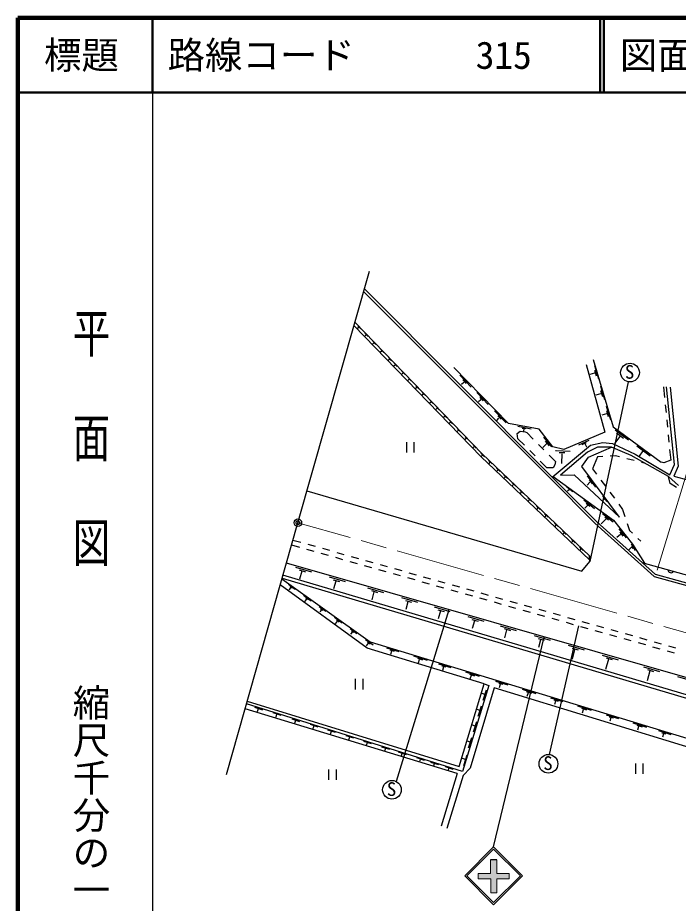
# Model space of a CAD drawing. Units: millimetres at full size, sheet at 1:1000; details may follow other scales. Extents: x 40000 to 680000, y 20000 to 380000.
# Drawn here: x 40000 to 128182, y 261703 to 380000 of the extents above; entities that cross this region are included whole.
import ezdxf
from ezdxf.enums import TextEntityAlignment as Align

# ---------------------------------------------------------------- set-up
doc = ezdxf.new("R2010")
doc.units = ezdxf.units.MM
doc.header["$LTSCALE"] = 1000
doc.header["$PDMODE"] = 32
doc.header["$PDSIZE"] = 500
doc.linetypes.add('CHAIN', pattern=[18.5, 12, -1.5, 3.5, -1.5])
for name, color, linetype, lineweight in [('M-BGD', 7, 'Continuous', 25), ('M-BMK', 2, 'CHAIN', 13), ('M-BMK-SRVR', 3, 'Continuous', 25), ('M-STR-HTXT', 7, 'Continuous', 13), ('M-STR-STRC', 7, 'Continuous', 25), ('M-TTL', 2, 'Continuous', 140), ('M-TTL-BAND', 7, 'Continuous', 25), ('M-TTL-LINE', 7, 'Continuous', 50)]:
    doc.layers.add(name, color=color, linetype=linetype, lineweight=lineweight)
doc.layers.add('M-OTRS', color=6, linetype='Continuous')
doc.layers.add('M-TTL-TXT', color=7, linetype='Continuous')
doc.styles.add('@ＭＳ ゴシック', font='')
doc.styles.add('ＭＳ ゴシック', font='')
doc.styles.get('@ＭＳ ゴシック').set_extended_font_data('@MS Gothic')
doc.styles.get('ＭＳ ゴシック').set_extended_font_data('MS Gothic')

msp = doc.modelspace()

# ---------------------------------------------------------------- hatches: boundary and pattern name
at = {"layer": 'M-STR-STRC'}
msp.add_hatch(color=256, dxfattribs=at).paths.add_polyline_path([(103946, 263107), (103946, 264964), (105589, 264964), (105589, 265684), (103946, 265684), (103946, 267526), (103116, 267526), (103116, 265684), (101473, 265684), (101473, 264964), (103147, 264964), (103147, 263107)])

# ---------------------------------------------------------------- linework, layer by layer
at = {"layer": 'M-BGD'}
for p, q in [((111099, 318491), (86158, 343407)), ((86271, 343806), (111359, 318646)), ((84871, 338871), (101873, 321340)), ((102018, 321745), (85004, 339337)), ((85557, 338636), (85363, 338469)), ((85395, 338859), (85815, 338426)), ((86521, 337639), (86327, 337473)), ((86358, 337862), (86779, 337430)), ((87561, 336564), (87366, 336398)), ((87398, 336787), (87818, 336355)), ((88621, 335468), (88427, 335301)), ((88459, 335691), (88879, 335258)), ((89661, 334393), (89467, 334226)), ((89499, 334616), (89919, 334183)), ((90412, 333616), (90218, 333449)), ((90250, 333839), (90670, 333406)), ((115888, 333679), (118363, 324648)), ((116836, 334364), (119495, 325333)), ((91452, 332541), (91258, 332374)), ((91290, 332764), (91710, 332331)), ((105514, 325806), (98221, 333284)), ((117000, 332528), (116366, 332335)), ((116980, 333521), (117520, 331768)), ((117006, 332939), (117234, 332169)), ((92268, 331697), (92074, 331530)), ((92106, 331919), (92526, 331487)), ((99009, 332267), (100545, 330668)), ((99535, 331288), (99250, 330993)), ((99422, 331612), (99874, 331144)), ((121502, 331368), (116363, 307355)), ((93308, 330621), (93114, 330455)), ((93146, 330844), (93566, 330412)), ((117791, 330766), (118332, 329013)), ((117817, 330183), (118046, 329414)), ((126216, 330695), (126354, 329270)), ((127682, 320332), (126612, 330689)), ((127121, 330654), (128152, 320078)), ((94167, 329733), (93973, 329566)), ((94005, 329956), (94425, 329523)), ((95045, 328881), (95465, 328448)), ((101275, 329943), (102812, 328344)), ((101802, 328963), (101517, 328669)), ((101689, 329288), (102141, 328820)), ((117812, 329773), (117177, 329580)), ((95207, 328658), (95013, 328491)), ((96005, 327833), (95810, 327667)), ((95842, 328056), (96263, 327624)), ((118576, 328099), (119117, 326346)), ((126451, 328275), (126548, 327279)), ((97044, 326758), (96850, 326592)), ((96882, 326981), (97302, 326549)), ((103668, 327489), (105205, 325890)), ((104195, 326510), (103910, 326215)), ((104082, 326834), (104534, 326366)), ((118597, 327105), (117963, 326913)), ((118602, 327516), (118831, 326746)), ((97800, 325977), (97606, 325811)), ((97638, 326200), (98058, 325767)), ((109595, 325017), (105514, 325806)), ((106784, 325424), (108542, 325091)), ((119495, 325333), (125920, 320619)), ((126644, 326284), (126741, 325289)), ((98840, 324902), (98645, 324735)), ((98677, 325125), (99097, 324692)), ((106691, 324467), (107065, 324760)), ((106785, 323765), (106691, 324467)), ((107065, 324760), (107732, 324689)), ((107349, 325192), (107839, 325109)), ((107582, 325079), (107532, 324771)), ((107587, 325109), (107582, 325079)), ((107732, 324689), (107943, 324572)), ((107943, 324572), (108811, 323699)), ((111438, 322673), (109595, 325017)), ((118363, 324648), (112886, 322331)), ((119750, 324955), (121523, 323613)), ((119937, 324539), (120857, 323837)), ((126838, 324293), (126934, 323298)), ((91894, 323301), (91894, 321901)), ((92944, 321901), (92944, 323301)), ((99902, 323804), (99707, 323637)), ((99739, 324027), (100159, 323594)), ((107657, 322879), (106785, 323765)), ((109516, 322990), (110221, 322281)), ((110581, 323076), (110094, 322581)), ((110171, 323958), (111278, 322655)), ((110413, 323412), (110966, 322811)), ((114899, 322961), (116283, 323585)), ((115352, 322992), (115914, 323273)), ((115721, 323112), (115945, 322659)), ((116466, 322895), (118133, 323246)), ((118133, 323246), (119380, 323123)), ((119380, 323123), (122416, 321719)), ((120363, 324071), (119668, 323109)), ((100941, 322729), (100747, 322562)), ((100779, 322952), (101199, 322519)), ((101823, 321838), (102326, 321363)), ((109060, 321454), (108359, 322167)), ((111359, 318646), (116466, 322895)), ((112886, 322331), (111438, 322673)), ((111795, 322206), (111899, 322170)), ((111899, 322170), (113740, 322097)), ((112274, 321941), (113043, 321899)), ((116083, 321979), (112467, 318872)), ((117417, 322628), (116083, 321979)), ((116189, 321294), (119260, 322628)), ((119260, 322628), (117417, 322628)), ((121911, 321522), (119260, 322628)), ((122664, 322817), (124438, 321475)), ((123472, 322136), (122977, 321452)), ((127031, 322303), (127170, 320877)), ((116351, 307562), (101873, 321340)), ((102036, 321564), (101881, 321404)), ((102018, 321745), (116317, 308119)), ((102856, 320865), (103346, 320413)), ((103042, 320620), (102882, 320444)), ((110635, 319856), (109762, 320742)), ((110926, 321572), (111793, 320699)), ((111793, 320699), (111711, 320254)), ((112648, 321759), (112586, 320448)), ((115328, 320030), (116189, 321294)), ((117394, 321320), (116751, 319717)), ((118101, 321364), (117394, 321320)), ((119805, 321472), (119099, 321427)), ((120349, 321333), (119805, 321472)), ((122287, 320838), (121318, 321086)), ((126896, 318696), (121911, 321522)), ((122416, 321719), (127068, 318928)), ((123799, 320452), (123255, 320591)), ((126268, 320550), (125920, 320619)), ((127170, 320877), (126268, 320550)), ((103932, 319839), (104422, 319388)), ((104119, 319594), (103958, 319419)), ((111278, 319856), (110635, 319856)), ((111501, 319891), (111278, 319856)), ((111711, 320254), (111501, 319891)), ((120349, 313290), (115328, 320030)), ((116751, 319717), (117268, 319018)), ((127068, 318928), (127682, 320332)), ((128152, 320078), (127588, 318771)), ((104909, 318908), (105399, 318457)), ((105096, 318663), (104935, 318488)), ((117063, 312490), (111099, 318491)), ((111359, 318646), (117312, 312660)), ((111467, 318735), (119521, 312867)), ((112467, 318872), (114293, 318942)), ((114293, 318942), (120349, 313290)), ((117196, 317285), (116057, 318825)), ((116291, 318253), (116687, 317717)), ((126896, 318696), (128213, 317533)), ((127082, 317764), (126896, 318696)), ((127588, 318771), (134475, 316888)), ((105985, 317883), (106475, 317431)), ((106172, 317638), (106012, 317462)), ((113298, 317326), (114091, 316716)), ((116390, 317951), (116011, 317571)), ((117862, 318214), (118457, 317410)), ((127942, 317234), (127082, 317764)), ((78609, 316791), (115310, 306068)), ((107038, 316879), (107528, 316428)), ((107225, 316634), (107064, 316459)), ((113657, 316993), (113402, 316743)), ((118700, 315358), (118107, 316141)), ((119052, 316606), (119647, 315802)), ((108114, 315854), (108605, 315402)), ((108301, 315609), (108141, 315433)), ((109254, 314768), (109744, 314317)), ((115571, 315593), (117006, 314454)), ((116075, 314859), (115701, 314501)), ((115898, 315146), (116392, 314735)), ((118339, 315729), (118074, 315464)), ((120241, 314998), (120758, 314299)), ((109440, 314523), (109280, 314348)), ((110330, 313743), (110820, 313291)), ((110516, 313498), (110356, 313322)), ((118057, 313781), (119493, 312642)), ((120758, 314299), (121064, 313370)), ((111670, 312465), (112161, 312014)), ((124972, 305347), (117063, 312490)), ((117312, 312660), (125128, 305612)), ((118562, 313048), (117897, 312391)), ((118385, 313334), (118879, 312923)), ((119521, 312867), (122075, 309675)), ((121377, 312420), (121683, 311491)), ((111857, 312220), (111697, 312045)), ((112747, 311440), (113237, 310988)), ((112933, 311195), (112773, 311019)), ((120266, 311715), (121212, 310524)), ((120385, 311284), (120427, 311226)), ((120427, 311226), (120796, 310763)), ((121683, 311491), (122068, 311126)), ((76748, 310229), (77782, 309937)), ((113923, 310319), (114413, 309867)), ((114110, 310074), (113950, 309898)), ((120479, 310982), (119980, 310566)), ((122795, 310439), (123180, 310075)), ((76560, 309568), (77595, 309276)), ((78558, 309005), (79520, 308734)), ((78745, 309666), (79707, 309394)), ((80670, 309123), (81632, 308852)), ((115000, 309293), (115490, 308842)), ((115186, 309048), (115026, 308872)), ((121960, 309254), (121592, 308914)), ((121893, 309713), (122434, 308818)), ((121921, 309414), (122112, 309097)), ((122075, 309675), (123690, 307135)), ((80483, 308462), (81445, 308191)), ((82408, 307920), (83370, 307648)), ((82595, 308580), (83557, 308309)), ((84520, 308038), (85482, 307766)), ((116363, 307355), (116317, 308119)), ((116317, 308119), (116351, 307562)), ((161562, 282585), (75866, 307120)), ((77065, 306593), (79197, 305969)), ((84333, 307377), (85295, 307106)), ((86258, 306834), (87220, 306563)), ((86445, 307495), (87407, 307224)), ((88370, 306952), (89332, 306681)), ((90295, 306410), (91257, 306138)), ((115310, 306068), (116363, 307355)), ((158409, 280923), (75411, 305515)), ((77585, 306224), (78406, 305985)), ((77912, 306047), (77631, 305012)), ((81599, 305295), (83731, 304671)), ((88182, 306292), (89145, 306020)), ((90107, 305749), (91070, 305478)), ((92220, 305867), (93182, 305596)), ((94145, 305324), (95107, 305053)), ((124972, 305347), (179285, 290286)), ((179405, 290673), (125128, 305612)), ((86642, 295779), (75055, 304261)), ((75280, 305054), (87053, 296611)), ((75302, 305130), (158261, 280478)), ((76130, 304316), (77021, 303671)), ((76314, 304042), (76626, 303830)), ((82119, 304926), (82941, 304687)), ((82446, 304749), (82166, 303714)), ((92032, 305207), (92995, 304935)), ((93957, 304664), (94920, 304393)), ((95882, 304121), (96845, 303850)), ((96070, 304782), (97032, 304510)), ((97995, 304239), (98957, 303968)), ((76442, 303872), (76200, 303570)), ((78166, 302866), (79195, 302121)), ((86695, 303836), (88827, 303212)), ((87215, 303467), (88036, 303228)), ((87542, 303290), (87262, 302255)), ((97807, 303579), (98770, 303307)), ((99732, 303036), (100695, 302765)), ((99920, 303696), (100882, 303425)), ((101845, 303154), (102807, 302882)), ((78537, 302346), (78280, 302000)), ((78433, 302551), (78817, 302274)), ((91229, 302538), (93361, 301914)), ((91749, 302169), (92571, 301929)), ((92077, 301992), (91796, 300957)), ((101657, 302493), (102620, 302222)), ((103582, 301951), (104545, 301679)), ((103770, 302611), (104732, 302340)), ((105695, 302069), (106657, 301797)), ((80247, 301364), (81138, 300719)), ((80559, 300920), (80316, 300618)), ((80431, 301090), (80743, 300878)), ((97546, 300914), (90531, 277993)), ((95575, 301294), (97707, 300670)), ((96095, 300924), (96917, 300685)), ((96423, 300748), (96142, 299713)), ((105507, 301408), (106470, 301137)), ((107432, 300865), (108395, 300594)), ((107620, 301526), (108582, 301255)), ((109545, 300983), (110507, 300712)), ((82282, 299914), (83312, 299169)), ((82653, 299394), (82397, 299047)), ((82549, 299599), (82934, 299321)), ((100109, 299995), (102241, 299371)), ((100629, 299626), (101451, 299387)), ((100957, 299449), (100676, 298414)), ((109357, 300323), (110320, 300051)), ((111282, 299780), (112245, 299509)), ((111470, 300441), (112432, 300169)), ((113395, 299898), (114357, 299627)), ((115320, 299355), (116282, 299084)), ((84376, 298403), (85267, 297758)), ((84559, 298129), (84871, 297917)), ((104422, 298761), (106554, 298137)), ((104942, 298391), (105764, 298152)), ((105270, 298215), (104989, 297180)), ((110987, 281574), (114918, 298755)), ((113207, 299237), (114170, 298966)), ((115132, 298695), (116095, 298423)), ((117057, 298152), (118020, 297881)), ((117244, 298813), (118207, 298541)), ((119169, 298270), (120132, 297999)), ((84688, 297959), (84445, 297657)), ((86411, 296953), (87441, 296208)), ((108956, 297463), (111088, 296838)), ((109476, 297093), (110298, 296854)), ((118982, 297610), (119945, 297338)), ((120907, 297067), (121870, 296796)), ((121094, 297727), (122057, 297456)), ((123019, 297185), (123982, 296913)), ((86782, 296433), (86525, 296086)), ((102266, 290996), (86642, 295779)), ((86678, 296638), (87063, 296360)), ((87053, 296611), (153557, 276370)), ((89252, 295827), (90896, 295317)), ((109804, 296916), (109523, 295881)), ((113498, 296162), (115630, 295538)), ((114018, 295793), (114840, 295554)), ((122832, 296524), (123795, 296253)), ((124757, 295982), (125720, 295710)), ((124944, 296642), (125907, 296371)), ((126869, 296099), (127832, 295828)), ((89679, 295540), (90235, 295395)), ((89892, 295400), (89762, 294942)), ((92819, 294743), (94660, 294166)), ((114345, 295616), (113997, 294301)), ((118032, 294864), (120164, 294240)), ((126682, 295439), (127645, 295168)), ((93359, 294436), (94056, 294212)), ((93599, 294244), (93437, 293781)), ((96190, 293698), (97834, 293189)), ((96617, 293412), (97173, 293267)), ((118880, 294318), (118479, 292929)), ((118552, 294495), (119374, 294256)), ((96830, 293272), (96700, 292814)), ((99757, 292615), (101598, 292038)), ((100297, 292308), (100994, 292084)), ((123544, 293286), (125677, 292662)), ((124392, 292740), (124044, 291424)), ((124064, 292917), (124886, 292677)), ((85051, 291666), (85051, 290266)), ((86101, 290266), (86101, 291666)), ((100537, 292116), (100376, 291653)), ((103781, 291388), (105425, 290878)), ((104208, 291102), (104764, 290956)), ((128079, 291988), (130211, 291364)), ((98950, 279981), (102266, 290996)), ((102884, 290794), (99370, 279300)), ((103608, 290480), (100415, 279757)), ((102534, 290180), (102097, 288791)), ((102266, 290996), (102884, 290794)), ((152039, 275651), (103608, 290480)), ((104421, 290962), (104291, 290504)), ((107348, 290305), (109188, 289727)), ((107888, 289998), (108585, 289774)), ((70647, 288717), (98950, 279981)), ((102351, 289599), (101980, 289735)), ((108127, 289805), (107966, 289342)), ((111146, 289147), (112789, 288637)), ((111572, 288861), (112129, 288715)), ((111785, 288720), (111655, 288263)), ((98686, 279031), (70357, 287698)), ((99370, 279300), (70546, 288363)), ((71616, 287898), (72657, 287565)), ((72109, 287669), (71984, 287267)), ((101695, 287452), (101323, 287588)), ((101877, 288032), (101441, 286644)), ((114713, 288063), (116553, 287486)), ((115253, 287756), (115950, 287533)), ((115492, 287564), (115331, 287101)), ((74067, 287187), (75108, 286854)), ((74560, 286958), (74435, 286556)), ((76589, 286334), (77629, 286002)), ((118548, 286894), (120192, 286384)), ((118975, 286608), (119531, 286462)), ((119188, 286467), (119058, 286010)), ((77082, 286106), (76957, 285703)), ((79040, 285624), (80081, 285291)), ((79533, 285395), (79408, 284993)), ((101061, 285379), (100690, 285515)), ((101244, 285959), (100807, 284571)), ((122115, 285810), (123955, 285233)), ((122655, 285503), (123352, 285280)), ((122894, 285311), (122733, 284848)), ((81359, 284885), (82399, 284552)), ((81851, 284656), (81727, 284254)), ((83787, 284131), (84827, 283798)), ((125549, 284763), (127192, 284253)), ((125975, 284477), (126532, 284331)), ((126188, 284337), (126058, 283879)), ((84279, 283902), (84155, 283500)), ((86155, 283377), (87195, 283044)), ((86648, 283148), (86538, 282795)), ((100405, 283232), (100033, 283367)), ((100587, 283812), (100151, 282423)), ((88583, 282623), (89623, 282290)), ((89076, 282394), (88967, 282045)), ((90797, 281917), (91837, 281584)), ((91290, 281688), (91189, 281364)), ((93225, 281164), (94265, 280831)), ((93718, 280935), (93617, 280611)), ((95121, 280568), (96161, 280235)), ((99761, 280894), (99390, 281029)), ((99944, 281474), (99507, 280086)), ((122463, 280380), (122463, 278980)), ((123513, 278980), (123513, 280380)), ((81497, 279580), (81497, 278180)), ((82547, 278180), (82547, 279580)), ((95613, 280339), (95513, 280015)), ((97047, 279962), (98087, 279629)), ((97539, 279733), (97438, 279410)), ((100415, 279757), (99485, 278774)), ((98686, 279031), (96545, 271992)), ((99485, 278774), (97300, 271711))]:
    msp.add_line(p, q, dxfattribs=at)
msp.add_lwpolyline([(123327, 307236), (173582, 293253), (179599, 296387)], dxfattribs=at)
for centre in [(121739, 332595), (110843, 280332), (89960, 276867)]:
    msp.add_circle(centre, 1250, dxfattribs=at)
msp.add_arc((127212, 306276), 417, 180.71123, 328.19082, dxfattribs=at)
at = {"layer": 'M-BMK'}
msp.add_line((173374, 285300), (77404, 312542), dxfattribs=at)
at = {"layer": 'M-BMK-SRVR'}
for p, q in [((77404, 312542), (86940, 346162)), ((67868, 278922), (77404, 312542))]:
    msp.add_line(p, q, dxfattribs=at)
msp.add_circle((77404, 312542), 500, dxfattribs=at)
msp.add_point((77404, 312542), dxfattribs=at)
at = {"layer": 'M-OTRS'}
msp.add_point((77404, 312542), dxfattribs=at)
at = {"layer": 'M-STR-HTXT'}
msp.add_line((137058, 344843), (125368, 306197), dxfattribs=at)
at = {"layer": 'M-STR-STRC'}
for p, q in [((103537, 269223), (110278, 297268)), ((103946, 267526), (103116, 267526))]:
    msp.add_line(p, q, dxfattribs=at)
at = {"layer": 'M-STR-STRC', "lineweight": 13}
for p, q in [((99676, 265362), (103537, 269223)), ((99973, 265362), (103537, 268926)), ((103537, 269223), (107397, 265362)), ((103537, 268926), (107101, 265362)), ((103116, 265684), (103116, 267526)), ((103116, 267526), (103946, 267526)), ((103946, 267526), (103946, 265684)), ((103537, 261502), (99676, 265362)), ((103537, 261799), (99973, 265362)), ((101473, 265684), (101473, 264964)), ((101473, 265684), (103116, 265684)), ((107101, 265362), (103537, 261799)), ((107397, 265362), (103537, 261502)), ((103946, 265684), (105589, 265684)), ((105589, 265684), (105589, 264964)), ((103147, 264964), (101473, 264964)), ((103147, 263107), (103147, 264964)), ((105620, 264964), (103946, 264964)), ((103946, 264964), (103946, 263107)), ((103946, 263107), (103147, 263107))]:
    msp.add_line(p, q, dxfattribs=at)
at = {"layer": 'M-TTL'}
for p, q in [((40000, 380000), (40000, 20000)), ((680000, 380000), (40000, 380000))]:
    msp.add_line(p, q, dxfattribs=at)
at = {"layer": 'M-TTL-BAND'}
msp.add_line((58000, 370000), (58000, 20000), dxfattribs=at)
at = {"layer": 'M-TTL-LINE'}
for p, q in [((58000, 380000), (58000, 370000)), ((117750, 380000), (117750, 370000)), ((118250, 380000), (118250, 370000)), ((40000, 370000), (680000, 370000))]:
    msp.add_line(p, q, dxfattribs=at)

# ---------------------------------------------------------------- texts
at = {"layer": 'M-BGD', "style": 'ＭＳ ゴシック'}
for p in [(121060, 331221), (110164, 278959), (89281, 275493)]:
    msp.add_text('S', height=1833, dxfattribs=at).set_placement(p, align=Align.BOTTOM_LEFT)
at = {"layer": 'M-TTL-BAND', "style": '@ＭＳ ゴシック', "width": 1.4}
msp.add_text('平  面  図', height=3666, rotation=270, dxfattribs=at).set_placement((49777, 306475), align=Align.MIDDLE_RIGHT)
at = {"layer": 'M-TTL-BAND', "style": '@ＭＳ ゴシック'}
msp.add_text('縮尺千分の一', height=3666, rotation=270, dxfattribs=at).set_placement((49777, 261030), align=Align.MIDDLE_RIGHT)
at = {"layer": 'M-TTL-TXT', "style": 'ＭＳ ゴシック'}
for s, p in [('路線コード', (60000, 375000)), ('315', (101142, 375000)), ('図面コード', (120380, 375000))]:
    msp.add_text(s, height=3666, dxfattribs=at).set_placement(p, align=Align.MIDDLE_LEFT)
msp.add_text('標題', height=3666, dxfattribs=at).set_placement((48500, 375000), align=Align.MIDDLE_CENTER)

doc.saveas('drawing.dxf')
